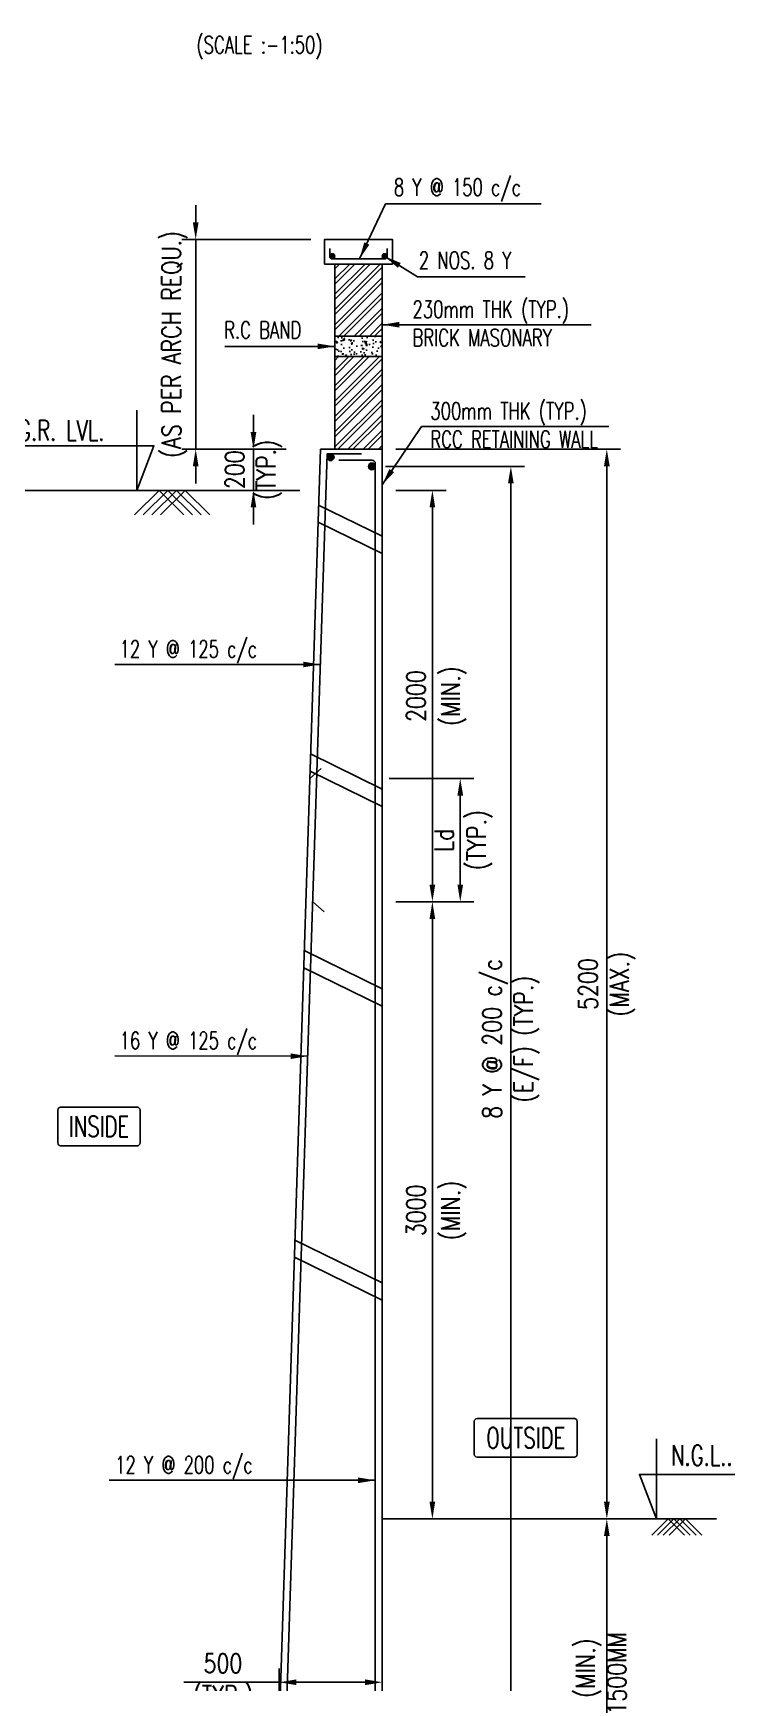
# Model space of a CAD drawing. Extents: x 455722 to 1142355, y -625363 to -272741.
# Drawn here: x 711308 to 721543, y -317485 to -293422 of the extents above; entities that cross this region are included whole.
import ezdxf
from ezdxf.enums import TextEntityAlignment as Align
from ezdxf.lldxf.tags import DXFTag

# ---------------------------------------------------------------- set-up
doc = ezdxf.new("R2010")
doc.units = 0
doc.header["$LTSCALE"] = 500
doc.header["$MEASUREMENT"] = 0
doc.layers.get('DEFPOINTS').update_dxf_attribs({"color": 4})
for name, color, linetype in [('NO. BEAM', 3, 'Continuous'), ('S-COLUMN', 1, 'Continuous'), ('S-CONCRET LINE', 4, 'Continuous'), ('S-DIM-1', 5, 'Continuous'), ('S-HATCH', 253, 'Continuous'), ('S-LEVEL SECTION', 3, 'Continuous'), ('S-PCC', 9, 'Continuous'), ('S-REINFORCEMENT', 6, 'Continuous'), ('S-RETAINING WALL', 6, 'Continuous'), ('S-TEXT', 2, 'Continuous'), ('S-TEXT-1', 4, 'Continuous'), ('TITLE', 4, 'Continuous')]:
    doc.layers.add(name, color=color, linetype=linetype)
doc.layers.add('RIDE-PROFILE', color=8, linetype='Continuous', lineweight=25)
doc.styles.add('ROMANS', font='r.shx', dxfattribs={"width": 0.8, "height": 275, "bigfont": 'bigfont.shx'})
tags = doc.linetypes.add('HIDDEN', pattern=[0.375, 0.25, -0.125]).pattern_tags.tags
tags[6:7] = [DXFTag(74, 4), DXFTag(75, 0), DXFTag(340, '0'), DXFTag(46, 1.0), DXFTag(50, 0.0), DXFTag(44, 0.0), DXFTag(45, 0.0)]
tags[4:5] = [DXFTag(74, 4), DXFTag(75, 0), DXFTag(340, '0'), DXFTag(46, 1.0), DXFTag(50, 0.0), DXFTag(44, 0.0), DXFTag(45, 0.0)]
doc.dimstyles.new('dim100', dxfattribs={"dimtxt": 250, "dimasz": 250, "dimexe": 200, "dimexo": 200, "dimgap": 100, "dimtad": 1, "dimdec": 0, "dimzin": 0, "dimdsep": 46, "dimtxsty": 'ROMANS', "dimcen": 0, "dimclrd": 5, "dimclre": 5, "dimclrt": 4, "dimadec": 0, "dimazin": 0, "dimtfac": 1, "dimtdec": 0, "dimtix": 1, "dimtofl": 0, "dimtmove": 2, "dimatfit": 3, "dimfxl": 0, "dimtolj": 1, "dimtzin": 0, "dimlwd": -1, "dimlwe": -1, "dimarcsym": 0})
doc.dimstyles.new('dim33.33', dxfattribs={"dimtxt": 250, "dimasz": 250, "dimexe": 200, "dimexo": 200, "dimgap": 100, "dimtad": 1, "dimdec": 0, "dimlfac": 0.333331, "dimzin": 0, "dimdsep": 46, "dimtxsty": 'ROMANS', "dimcen": 0, "dimclrd": 5, "dimclre": 5, "dimclrt": 4, "dimadec": 0, "dimazin": 0, "dimtfac": 1, "dimtdec": 0, "dimtix": 1, "dimtofl": 0, "dimtmove": 2, "dimatfit": 3, "dimfxl": 0, "dimtolj": 1, "dimtzin": 0, "dimlwd": -1, "dimlwe": -1, "dimarcsym": 0})

# ---------------------------------------------------------------- blocks, each defined once
blk = doc.blocks.new('*D290')
at = {"layer": 'DEFPOINTS', "color": 0}
for p in [(716249, -299742, 0), (718275, -299742), (716249, -317942, 0)]:
    blk.add_point(p, dxfattribs=at)
at = {"layer": 'S-DIM-1', "color": 5}
for p, q in [((716449, -299742), (718475, -299742)), ((716449, -317942), (718475, -317942))]:
    blk.add_line(p, q, dxfattribs=at)
at = {"layer": 'S-DIM-1', "color": 5, "lineweight": -3}
blk.add_line((718275, -317692), (718275, -299992), dxfattribs=at)
at = {"layer": 'S-DIM-1', "color": 5}
for points in [[(718233, -299992), (718316, -299992), (718275, -299742)], [(718233, -317692), (718316, -317692), (718275, -317942)]]:
    blk.add_solid(points, dxfattribs=at)
at = {"layer": 'S-DIM-1', "color": 4, "insert": (718275, -308092), "char_height": 275, "attachment_point": 5, "rotation": 90, "style": 'ROMANS'}
blk.add_mtext('\\A1;8 Y @ 200 c/c\\P(E/F) (TYP.)', dxfattribs=at)
blk = doc.blocks.new('*D294')
at = {"layer": 'DEFPOINTS', "color": 0}
for p in [(716399, -299492), (719674, -299492), (718178, -315092, 0)]:
    blk.add_point(p, dxfattribs=at)
at = {"layer": 'S-DIM-1', "color": 5}
for p, q in [((716599, -299492), (719874, -299492)), ((718378, -315092), (719874, -315092))]:
    blk.add_line(p, q, dxfattribs=at)
at = {"layer": 'S-DIM-1', "color": 5, "lineweight": -3}
blk.add_line((719674, -314842), (719674, -299742), dxfattribs=at)
at = {"layer": 'S-DIM-1', "color": 5}
for points in [[(719632, -299742), (719716, -299742), (719674, -299492)], [(719632, -314842), (719716, -314842), (719674, -315092)]]:
    blk.add_solid(points, dxfattribs=at)
at = {"layer": 'S-DIM-1', "color": 4, "insert": (719674, -307292), "char_height": 275, "attachment_point": 5, "rotation": 90, "style": 'ROMANS'}
blk.add_mtext('\\A1;5200\\P(MAX.)', dxfattribs=at)
blk = doc.blocks.new('*D295')
at = {"layer": 'DEFPOINTS', "color": 0}
for p in [(715199, -299492, -1), (714522, -300092), (715199, -300092, -1)]:
    blk.add_point(p, dxfattribs=at)
at = {"layer": 'S-DIM-1', "color": 5, "lineweight": -3}
for p, q in [((714522, -299242), (714522, -298992)), ((714522, -299492), (714522, -300092)), ((714522, -300342), (714522, -300592))]:
    blk.add_line(p, q, dxfattribs=at)
at = {"layer": 'S-DIM-1', "color": 5}
for p, q in [((714999, -299492), (714322, -299492)), ((714999, -300092), (714322, -300092))]:
    blk.add_line(p, q, dxfattribs=at)
for points in [[(714481, -299242), (714564, -299242), (714522, -299492)], [(714481, -300342), (714564, -300342), (714522, -300092)]]:
    blk.add_solid(points, dxfattribs=at)
at = {"layer": 'S-DIM-1', "color": 4, "insert": (714522, -299792), "char_height": 275, "attachment_point": 5, "rotation": 90, "style": 'ROMANS'}
blk.add_mtext('\\A1;200\\P(TYP.)', dxfattribs=at)
blk = doc.blocks.new('*D297')
at = {"layer": 'DEFPOINTS', "color": 0}
for p in [(715559, -296432), (713680, -299492), (715199, -299492)]:
    blk.add_point(p, dxfattribs=at)
at = {"layer": 'S-DIM-1', "color": 5, "lineweight": -3}
for p, q in [((713680, -296182), (713680, -295932)), ((713680, -296432), (713680, -299492)), ((713680, -299742), (713680, -299992))]:
    blk.add_line(p, q, dxfattribs=at)
at = {"layer": 'S-DIM-1', "color": 5}
for p, q in [((715359, -296432), (713480, -296432)), ((714999, -299492), (713480, -299492))]:
    blk.add_line(p, q, dxfattribs=at)
for points in [[(713638, -296182), (713722, -296182), (713680, -296432)], [(713638, -299742), (713722, -299742), (713680, -299492)]]:
    blk.add_solid(points, dxfattribs=at)
at = {"layer": 'S-DIM-1', "color": 4, "insert": (713370, -297962), "char_height": 275, "attachment_point": 5, "rotation": 90, "style": 'ROMANS'}
blk.add_mtext('\\A1;(AS PER ARCH REQU.)', dxfattribs=at)
blk = doc.blocks.new('*D298')
at = {"layer": 'DEFPOINTS', "color": 0}
for p in [(716299, -304292), (716399, -306092), (717537, -306092)]:
    blk.add_point(p, dxfattribs=at)
at = {"layer": 'S-DIM-1', "color": 5}
for p, q in [((716499, -304292), (717737, -304292)), ((716599, -306092), (717737, -306092))]:
    blk.add_line(p, q, dxfattribs=at)
at = {"layer": 'S-DIM-1', "color": 5, "lineweight": -3}
blk.add_line((717537, -304542), (717537, -305842), dxfattribs=at)
at = {"layer": 'S-DIM-1', "color": 5}
for points in [[(717496, -304542), (717579, -304542), (717537, -304292)], [(717496, -305842), (717579, -305842), (717537, -306092)]]:
    blk.add_solid(points, dxfattribs=at)
at = {"layer": 'S-DIM-1', "color": 4, "char_height": 275, "rotation": 90, "style": 'ROMANS'}
for s, insert, attachment_point in [('\\A1;(TYP.)', (717637, -305192), 2), ('\\A1;Ld', (717437, -305192), 8)]:
    blk.add_mtext(s, dxfattribs=dict(at, insert=insert, attachment_point=attachment_point))
blk = doc.blocks.new('*D299')
at = {"layer": 'DEFPOINTS', "color": 0}
for p in [(717331, -315092, 0), (717331, -319592, 0), (719674, -319592)]:
    blk.add_point(p, dxfattribs=at)
at = {"layer": 'S-DIM-1', "color": 5}
for p, q in [((717531, -315092), (719874, -315092)), ((717531, -319592), (719874, -319592))]:
    blk.add_line(p, q, dxfattribs=at)
at = {"layer": 'S-DIM-1', "color": 5, "lineweight": -3}
blk.add_line((719674, -315342), (719674, -319342), dxfattribs=at)
at = {"layer": 'S-DIM-1', "color": 5}
for points in [[(719632, -315342), (719716, -315342), (719674, -315092)], [(719632, -319342), (719716, -319342), (719674, -319592)]]:
    blk.add_solid(points, dxfattribs=at)
at = {"layer": 'S-DIM-1', "color": 4, "insert": (719590, -317342), "char_height": 275, "attachment_point": 5, "rotation": 90, "style": 'ROMANS'}
blk.add_mtext('\\A1; (MIN.)\\P1500MM ', dxfattribs=at)
blk = doc.blocks.new('*D300')
at = {"layer": 'DEFPOINTS', "color": 0}
for p in [(716399, -306092, 0), (717131, -306092), (716399, -315092, 0)]:
    blk.add_point(p, dxfattribs=at)
at = {"layer": 'S-DIM-1', "color": 5}
for p, q in [((716599, -306092), (717331, -306092)), ((716599, -315092), (717331, -315092))]:
    blk.add_line(p, q, dxfattribs=at)
at = {"layer": 'S-DIM-1', "color": 5, "lineweight": -3}
blk.add_line((717131, -314842), (717131, -306342), dxfattribs=at)
at = {"layer": 'S-DIM-1', "color": 5}
for points in [[(717089, -306342), (717172, -306342), (717131, -306092)], [(717089, -314842), (717172, -314842), (717131, -315092)]]:
    blk.add_solid(points, dxfattribs=at)
at = {"layer": 'S-DIM-1', "color": 4, "char_height": 275, "attachment_point": 5, "rotation": 90, "style": 'ROMANS'}
for s, insert in [('\\A1;3000', (716893, -310592)), ('\\A1;(MIN.)', (717440, -310592))]:
    blk.add_mtext(s, dxfattribs=dict(at, insert=insert))
blk = doc.blocks.new('*D301')
at = {"layer": 'DEFPOINTS', "color": 0}
for p in [(716399, -300092, 0), (716399, -306092, 0), (717131, -306092)]:
    blk.add_point(p, dxfattribs=at)
at = {"layer": 'S-DIM-1', "color": 5}
for p, q in [((716599, -300092), (717331, -300092)), ((716599, -306092), (717331, -306092))]:
    blk.add_line(p, q, dxfattribs=at)
at = {"layer": 'S-DIM-1', "color": 5, "lineweight": -3}
blk.add_line((717131, -300342), (717131, -305842), dxfattribs=at)
at = {"layer": 'S-DIM-1', "color": 5}
for points in [[(717089, -300342), (717172, -300342), (717131, -300092)], [(717089, -305842), (717172, -305842), (717131, -306092)]]:
    blk.add_solid(points, dxfattribs=at)
at = {"layer": 'S-DIM-1', "color": 4, "char_height": 275, "attachment_point": 5, "rotation": 90, "style": 'ROMANS'}
for s, insert in [('\\A1;(MIN.)', (717440, -303092)), ('\\A1;2000', (716893, -303092))]:
    blk.add_mtext(s, dxfattribs=dict(at, insert=insert))
blk = doc.blocks.new('*D361')
at = {"layer": 'DEFPOINTS', "color": 0}
for p in [(714899, -317474), (714899, -318092), (716399, -317986)]:
    blk.add_point(p, dxfattribs=at)
at = {"layer": 'S-DIM-1', "color": 5}
for p, q in [((714899, -317892), (714899, -317274)), ((716399, -317786), (716399, -317274))]:
    blk.add_line(p, q, dxfattribs=at)
at = {"layer": 'S-DIM-1', "color": 5, "lineweight": -3}
for p, q in [((714899, -317474), (713506, -317474)), ((716149, -317474), (715149, -317474))]:
    blk.add_line(p, q, dxfattribs=at)
at = {"layer": 'S-DIM-1', "color": 5}
for points in [[(715149, -317432), (715149, -317516), (714899, -317474)], [(716149, -317432), (716149, -317516), (716399, -317474)]]:
    blk.add_solid(points, dxfattribs=at)
at = {"layer": 'S-DIM-1', "color": 4, "insert": (714077, -317474), "char_height": 275, "attachment_point": 5, "style": 'ROMANS'}
blk.add_mtext('\\A1;500\\P(TYP.)', dxfattribs=at)

msp = doc.modelspace()

# ---------------------------------------------------------------- hatches: boundary and pattern name
at = {"layer": 'S-HATCH'}
h = msp.add_hatch(dxfattribs=at)
h.set_pattern_fill('ANSI32', color=256, scale=420, style=0)
h.set_pattern_definition([(45, (-7975488.79, 101311.47), (-111.369318, 111.369318), []), (45, (-7975414.54, 101311.47), (-111.369318, 111.369318), [])])
h.paths.add_polyline_path([(715708.503, -297842.144), (716398.503, -297842.144), (716398.503, -296792.144), (715708.503, -296792.144)])
h.paths.add_polyline_path([(716398.503, -298142.144), (715708.503, -298142.144), (715708.503, -299492.144), (716398.503, -299492.144)])
at = {"layer": 'S-PCC', "linetype": 'ByBlock'}
h = msp.add_hatch(dxfattribs=at)
h.set_pattern_fill('AR-CONC,_O', color=256, scale=30)
h.set_pattern_definition([(50, (-17607692.96, 1111997.79), (215.1780548, -18.8256405), [22.5, -247.5]), (355, (-17607692.96, 1111997.79), (-41.6254, 225.65764), [18, -198]), (100.4514445, (-17607675.02, 1111996.22), (173.552654, 206.8319973), [19.1220576, -210.3426336]), (46.1842, (-17607692.96, 1112057.8), (320.1723992, -49.6557842), [33.75, -371.25]), (96.6356355, (-17607666.27, 1112053.65), (280.3985837, 292.23558), [28.6831026, -315.514128]), (351.184164, (-17607692.96, 1112057.8), (280.3985835, 292.23558), [27, -297.0000003]), (21, (-17607662.96, 1112042.79), (179.0721156, -120.7856672), [22.5, -247.5]), (326, (-17607662.96, 1112042.79), (72.9945996, 217.5450135), [18, -198]), (71.4514447, (-17607648.03, 1112032.72), (252.066713, 96.7593458), [19.122057, -210.3426336]), (37.5, (-17607692.956, 1111997.79), (3.6479566, 99.86815615), [0, -195.6, 0, -201, 0, -198.75]), (7.5, (-17607692.96, 1111997.79), (78.92086123, 118.32351356), [0, -114.6, 0, -191.1, 0, -75.75]), (327.5, (-17607759.856, 1111997.79), (160.14673085, -6.76646152), [0, -75, 0, -234, 0, -310.5]), (317.5, (-17607789.86, 1111997.79), (174.9558508, 30.0314947), [0, -97.5, 0, -155.4, 0, -220.5])])
h.paths.add_polyline_path([(716398.503, -297842.144), (715708.503, -297842.144), (715708.503, -298142.144), (716398.503, -298142.144)])

# ---------------------------------------------------------------- linework, layer by layer
at = {"color": 1}
msp.add_line((716398.503, -315092.144, -8.324), (721272.082, -315092.144, -8.324), dxfattribs=at)
at = {"layer": 'NO. BEAM', "color": 7}
for points, elevation in [([(712829.921, -309088.868), (711709.921, -309088.868, 0.414213562), (711669.921, -309128.868), (711669.921, -309608.868, 0.414213562), (711709.921, -309648.868), (712829.921, -309648.868, 0.414213562), (712869.921, -309608.868), (712869.921, -309128.868, 0.414213562)], -8.324), ([(719201.86, -313629.32), (717781.86, -313629.32, 0.414213562), (717741.86, -313669.32), (717741.86, -314149.32, 0.414213562), (717781.86, -314189.32), (719201.86, -314189.32, 0.414213562), (719241.86, -314149.32), (719241.86, -313669.32, 0.414213562)], 20.933)]:
    msp.add_lwpolyline(points, format="xyb", close=True, dxfattribs=dict(at, elevation=elevation))
at = {"layer": 'RIDE-PROFILE', "color": 2, "linetype": 'HIDDEN', "ltscale": 1000}
for p, q in [((715472.255, -300305.82, -9.124), (716398.503, -300759.488, -9.124)), ((715464.16, -300556.754, -9.124), (716398.503, -301014.387, -9.124)), ((715355.139, -303936.405, -9.124), (716398.503, -304447.436, -9.124)), ((715347.045, -304187.34, -9.124), (716398.503, -304702.335, -9.124)), ((715262.663, -306803.163, -9.124), (716398.503, -307359.488, -9.124)), ((715254.569, -307054.098, -9.124), (716398.503, -307614.387, -9.124)), ((715126.494, -311024.417, -9.124), (716398.503, -311647.436, -9.124)), ((715118.399, -311275.351, -9.124), (716398.503, -311902.335, -9.124))]:
    msp.add_line(p, q, dxfattribs=at)
at = {"layer": 'S-COLUMN', "color": 4, "elevation": -8.324}
for points in [[(715708.503, -299492.144), (715708.503, -296792.144)], [(716398.503, -296792.144), (716398.503, -299492.144)]]:
    msp.add_lwpolyline(points, dxfattribs=at)
at = {"layer": 'S-CONCRET LINE', "elevation": -8.324}
msp.add_lwpolyline([(715558.503, -296792.144), (715558.503, -296432.144), (716548.503, -296432.144), (716548.503, -296792.144)], close=True, dxfattribs=at)
at = {"layer": 'S-LEVEL SECTION'}
msp.add_line((709439.33, -300092.144, -8.324), (715198.503, -300092.144, -8.324), dxfattribs=at)
at = {"layer": 'S-LEVEL SECTION', "elevation": -8.324}
for points in [[(712819.85, -298921.745), (712819.85, -300092.144), (713069.85, -299442.144), (709459.221, -299442.144)], [(720398.932, -313921.745), (720398.932, -315092.144), (720148.932, -314442.144), (721542.663, -314442.144)]]:
    msp.add_lwpolyline(points, dxfattribs=at)
at = {"layer": 'S-PCC', "elevation": -8.324}
msp.add_lwpolyline([(716398.503, -297842.144), (715708.503, -297842.144), (715708.503, -298142.144), (716398.503, -298142.144)], close=True, dxfattribs=at)
for points in [[(712789.578, -300450.117), (713147.55, -300092.144), (713505.523, -300450.117)], [(712916.14, -300450.117), (713274.113, -300092.144), (713632.086, -300450.117)], [(713042.703, -300450.117), (713400.675, -300092.144), (713758.648, -300450.117)], [(713169.265, -300450.117), (713527.238, -300092.144), (713885.211, -300450.117)], [(720806.44, -315330.793), (720567.792, -315092.144), (720329.143, -315330.793)], [(720890.815, -315330.793), (720652.167, -315092.144), (720413.518, -315330.793)], [(720975.19, -315330.793), (720736.542, -315092.144), (720497.893, -315330.793)], [(721059.565, -315330.793), (720820.917, -315092.144), (720582.268, -315330.793)]]:
    msp.add_lwpolyline(points, dxfattribs=at)
at = {"layer": 'S-REINFORCEMENT', "color": 5, "ltscale": 10}
msp.add_line((715596.401, -299558.898, -8.324), (714959.845, -319292.144, -8.324), dxfattribs=at)
at = {"layer": 'S-REINFORCEMENT', "color": 5, "elevation": -8.324}
msp.add_lwpolyline([(716473.503, -296567.144), (716473.503, -296679.644, -0.414213562), (716436.003, -296717.144), (715671.003, -296717.144, -0.414213562), (715633.503, -296679.644), (715633.503, -296567.144)], format="xyb", dxfattribs=at)
at = {"layer": 'S-REINFORCEMENT', "color": 5, "const_width": 37.5, "elevation": -8.324}
for points in [[(715652.253, -296679.644, 1), (715689.753, -296679.644, 1)], [(716454.753, -296679.644, -1), (716417.253, -296679.644, -1)]]:
    msp.add_lwpolyline(points, format="xyb", close=True, dxfattribs=at)
at = {"layer": 'S-REINFORCEMENT', "color": 5, "ltscale": 10, "elevation": -8.324}
for points in [[(715596.401, -299558.898), (716097.66, -299558.898)], [(715343.664, -304292.144), (715509.753, -304146.879)], [(715385.651, -306092.144), (715551.74, -306237.41)]]:
    msp.add_lwpolyline(points, dxfattribs=at)
at = {"layer": 'S-REINFORCEMENT', "color": 5, "ltscale": 10, "const_width": 50, "elevation": -8.324}
for points in [[(715621.5, -299608.898, 1), (715671.5, -299608.898, 1)], [(716223.503, -299742.144, 1), (716273.503, -299742.144, 1)]]:
    msp.add_lwpolyline(points, format="xyb", close=True, dxfattribs=at)
at = {"layer": 'S-REINFORCEMENT', "color": 5, "ltscale": 10, "elevation": -8.324}
msp.add_lwpolyline([(713948.503, -319342.144), (713998.503, -319392.144), (716248.503, -319392.144, 0.414213562), (716298.503, -319342.144), (716298.503, -299701.099, 0.414213562), (716248.503, -299651.099), (715765.502, -299651.099)], format="xyb", dxfattribs=at)
at = {"layer": 'S-REINFORCEMENT', "color": 5}
for centre in [(715671.003, -296679.644, -8.324), (716436.003, -296679.644, -8.324)]:
    msp.add_circle(centre, 37.5, dxfattribs=at)
at = {"layer": 'S-REINFORCEMENT', "color": 5, "ltscale": 10}
for centre in [(715646.5, -299608.898, -8.324), (716248.503, -299742.144, -8.324)]:
    msp.add_circle(centre, 50, dxfattribs=at)
at = {"layer": 'S-RETAINING WALL', "color": 4}
for p, q in [((715498.503, -299492.144, -8.324), (714898.503, -318092.144, -8.324)), ((716398.503, -299492.144, -8.324), (715498.503, -299492.144, -8.324))]:
    msp.add_line(p, q, dxfattribs=at)
at = {"layer": 'S-RETAINING WALL', "color": 4, "elevation": -8.324}
msp.add_lwpolyline([(716398.503, -319592.144), (716398.503, -299492.144)], dxfattribs=at)

# ---------------------------------------------------------------- texts
at = {"layer": 'S-LEVEL SECTION', "style": 'ROMANS', "width": 0.7}
for s, p in [('%%PFINISHED G.R. LVL.', (709505.984, -299217.144, -8.324)), ('N.G.L..', (720608.398, -314164.591, 20.933))]:
    msp.add_text(s, height=300, dxfattribs=at).set_placement(p, align=Align.MIDDLE_LEFT)
at = {"layer": 'S-TEXT', "style": 'ROMANS', "width": 0.7}
msp.add_text('(SCALE :-1:50)', height=250, dxfattribs=at).set_placement((714611.161, -293594.898, -8.324), align=Align.MIDDLE_CENTER)
at = {"layer": 'S-TEXT-1', "style": 'ROMANS', "width": 0.7}
for s, p in [('8 Y @ 150 c/c', (716569.003, -295671.39, -8.324)), ('2 NOS. 8 Y', (716933.837, -296737.273, -8.324)), ('230mm THK (TYP.)', (716841.837, -297451.642, -8.324)), ('R.C BAND', (714096.275, -297752.144, -8.324)), ('BRICK MASONARY', (716841.837, -297865.928, -8.324)), ('300mm THK (TYP.)', (717101.805, -298933.91, -8.324)), ('RCC RETAINING WALL', (717101.805, -299348.196, -8.324)), ('12 Y @ 125 c/c', (712571.257, -302405.276, -8.324)), ('16 Y @ 125 c/c', (712571.257, -308114.909, -8.324)), ('12 Y @ 200 c/c', (712506.594, -314303.514, -8.324))]:
    msp.add_text(s, height=250, dxfattribs=at).set_placement(p, align=Align.MIDDLE_LEFT)
at = {"layer": 'TITLE', "color": 2, "style": 'ROMANS', "width": 0.7}
for s, p in [('INSIDE', (712269.921, -309368.868, -8.324)), ('OUTSIDE', (718491.86, -313909.32, 20.933))]:
    msp.add_text(s, height=300, dxfattribs=at).set_placement(p, align=Align.MIDDLE_CENTER)

# ---------------------------------------------------------------- dimensions: what is measured, and where the dimension line sits
at = {"layer": 'S-DIM-1'}
for base, p1, p2, angle, text, override, picture, middle in [((713680.003, -299492.144, -8.324), (715558.503, -296432.144, -8.324), (715198.503, -299492.144, -8.324), 90, '(AS PER ARCH REQU.)', {"dimtofl": 1, "dimtmove": 0, "dimlwd": 65533}, '*D297', (713370.479, -297962.144, -8.324)), ((717130.818, -306092.144, -8.324), (716398.503, -300092.144, -8.324), (716398.503, -306092.144, -8.324), 90, '<>\\X(MIN.)', {"dimtxt": 250, "dimasz": 250, "dimtxsty": 'ROMANS', "dimtofl": 1, "dimtmove": 0, "dimlwd": 65533}, '*D301', (717130.818, -303092.144, -8.324)), ((717537.409, -306092.144, -8.324), (716298.503, -304292.144, -8.324), (716398.503, -306092.144, -8.324), 90, 'Ld\\X(TYP.)', {"dimtxt": 250, "dimasz": 250, "dimtofl": 1, "dimtmove": 0, "dimlwd": 65533}, '*D298', (717537.409, -305192.144, -8.324)), ((717130.818, -306092.144, -8.324), (716398.503, -315092.144, -8.324), (716398.503, -306092.144, -8.324), 270, '<>\\X(MIN.)', {"dimtxt": 250, "dimasz": 250, "dimtxsty": 'ROMANS', "dimtofl": 1, "dimtmove": 0, "dimlwd": 65533}, '*D300', (717130.818, -310592.144, -8.324))]:
    dim = msp.add_linear_dim(base=base, p1=p1, p2=p2, angle=angle, text=text, dimstyle='dim33.33', override=override, dxfattribs=at)
    dim.commit()
    dim.dimension.update_dxf_attribs({"geometry": picture, "text_midpoint": middle})
for base, p1, p2, angle, text, override, picture, middle in [((714522.385, -300092.144, -7.071), (715198.503, -299492.144, -8.324), (715198.503, -300092.144, -8.324), 90, '<>\\X(TYP.)', {"dimtofl": 1, "dimtmove": 0, "dimlwd": 65533}, '*D295', (714522.385, -299792.144, -7.071)), ((719673.863, -299492.144, -8.324), (718177.741, -315092.144, -8.324), (716398.503, -299492.144, -8.324), 270, '<>\\X(MAX.)', {"dimtxt": 250, "dimasz": 250, "dimtxsty": 'ROMANS', "dimtofl": 1, "dimtmove": 0, "dimlwd": 65533}, '*D294', (719673.863, -307292.144, -8.324)), ((718274.821, -299742.144, -8.324), (716248.503, -317942.143, -8.324), (716248.503, -299742.144, -8.324), 90, '8 Y @ 200 c/c\\X(E/F) (TYP.)', {"dimtxt": 250, "dimasz": 250, "dimtofl": 1, "dimtmove": 0, "dimlwd": 65533}, '*D290', (718274.821, -308092.144, -8.324)), ((719673.863, -319592.144, -8.324), (717330.818, -315092.144, -8.324), (717330.818, -319592.144, -8.324), 90, ' (MIN.)\\P1500MM ', {"dimtxsty": 'ROMANS', "dimtofl": 1, "dimtmove": 1, "dimlwd": 65533}, '*D299', (720082.536, -317342.144, -8.324)), ((714898.503, -317474.056, -8.324), (716398.503, -317986.474, -8.324), (714898.503, -318092.144, -8.324), 180, '<>\\X(TYP.)', {"dimtxt": 250, "dimasz": 250, "dimtofl": 1, "dimtmove": 0, "dimlwd": 65533}, '*D361', (714077.074, -317474.056, -8.324))]:
    dim = msp.add_linear_dim(base=base, p1=p1, p2=p2, angle=angle, text=text, dimstyle='dim33.33', override=override, dxfattribs=at)
    dim.commit()
    dim.dimension.update_dxf_attribs({"geometry": picture, "text_midpoint": middle, "dimtype": 160})

# ---------------------------------------------------------------- leaders
for points, dimstyle in [([(716068.003, -296717.144, -8.324), (716449.003, -295911.39, -8.324), (718714.572, -295911.39, -8.324)], 'dim33.33'), ([(716436.003, -296679.644, -8.324), (716915.072, -296977.273, -8.324), (718482.443, -296977.273, -8.324)], 'dim33.33'), ([(716398.503, -297676.642, -8.324), (719444.699, -297676.642, -8.324)], 'dim100'), ([(715708.503, -297992.144, -8.324), (714106.003, -297992.144, -8.324)], 'dim33.33'), ([(716398.503, -300010.777, -8.324), (716973.769, -299158.91, -8.324), (719704.667, -299158.91, -8.324)], 'dim100'), ([(715497.299, -302631.073, -8.324), (712500.678, -302630.276, -8.324)], 'dim100'), ([(715313.004, -308344.226, -8.324), (712500.678, -308339.909, -8.324)], 'dim100'), ([(716297.426, -314528.514, -8.324), (712418.023, -314528.514, -8.324)], 'dim100')]:
    msp.add_leader(points, dimstyle=dimstyle, dxfattribs=at)

doc.saveas('drawing.dxf')
